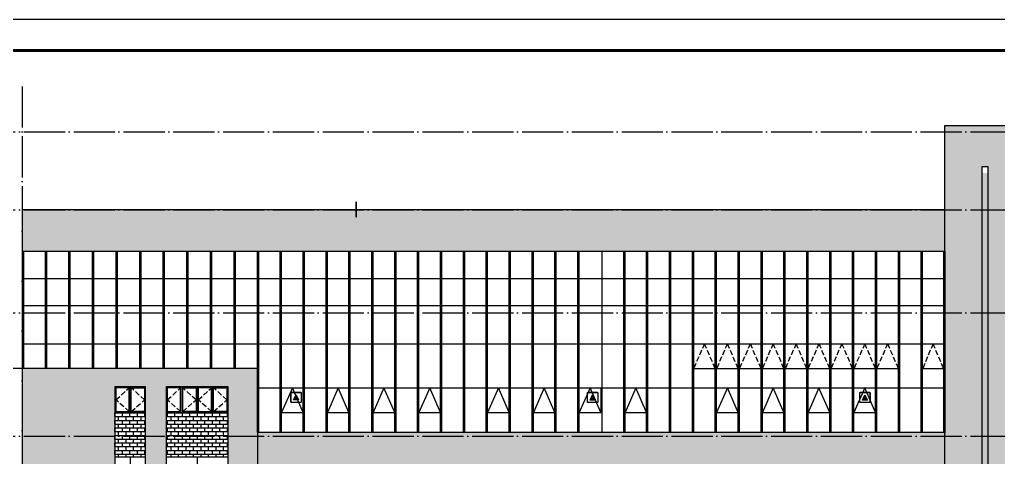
# Model space of a CAD drawing. Extents: x 6843040 to 15500510, y -6507076 to -4940511.
# Drawn here: x 7990571 to 8038121, y -5854442 to -5833171 of the extents above; entities that cross this region are included whole.
import ezdxf

# ---------------------------------------------------------------- set-up
doc = ezdxf.new("R2010")
doc.units = 0
doc.header["$LTSCALE"] = 1000
doc.header["$MEASUREMENT"] = 0
doc.linetypes.add('DASH', pattern=[0.35, 0.25, -0.1])
doc.linetypes.add('DOTE', pattern=[2.42, 2, -0.2, 0.02, -0.2])
for name, color, linetype in [('_0', 7, 'Continuous'), ('DIM_IDEN', 3, 'Continuous'), ('DOTE', 8, 'DOTE'), ('E_LINE_1', 1, 'Continuous'), ('E_LINE_2', 40, 'Continuous'), ('E_LINE_3', 7, 'Continuous'), ('E_LINE_5', 8, 'Continuous'), ('LT-dim 100', 253, 'Continuous'), ('LT-开启扇', 8, 'Continuous'), ('LT-玻璃', 4, 'Continuous'), ('PUB_HACTH', 8, 'Continuous'), ('PUB_TITLE', 4, 'Continuous'), ('WALL', 1, 'Continuous'), ('WINDOW', 4, 'Continuous')]:
    doc.layers.add(name, color=color, linetype=linetype)

# ---------------------------------------------------------------- blocks, each defined once
blk = doc.blocks.new('消防救援标志')
at = {"layer": 'WALL'}
blk.add_hatch(color=256, dxfattribs=at).paths.add_polyline_path([(13378845, 1069457.5), (13377845, 1069457.5), (13378345, 1070457.5)])
for points in [[(13377445, 1070957.5), (13379245, 1070957.5, -0.41421356), (13379345, 1070857.5), (13379345, 1069057.5, -0.41421356), (13379245, 1068957.5), (13377445, 1068957.5, -0.41421356), (13377345, 1069057.5), (13377345, 1070857.5, -0.41421356)], [(13377445, 1070932.5), (13379245, 1070932.5, -0.41421356), (13379320, 1070857.5), (13379320, 1069057.5, -0.41421356), (13379245, 1068982.5), (13377445, 1068982.5, -0.41421356), (13377370, 1069057.5), (13377370, 1070857.5, -0.41421356)]]:
    blk.add_lwpolyline(points, format="xyb", close=True)
blk.add_lwpolyline([(13378845, 1069457.5), (13377845, 1069457.5), (13378345, 1070457.5)], close=True, dxfattribs=at)
blk = doc.blocks.new('幕墙mq4-1')
at = {"layer": 'LT-开启扇', "ltscale": 1000}
for points in [[(8023319, -5850117), (8024366, -5850117)], [(8024431, -5850117), (8025478, -5850117)], [(8025543, -5850117), (8026591, -5850117)], [(8026656, -5850117), (8027703, -5850117)], [(8027768, -5850117), (8028815, -5850117)], [(8028880, -5850117), (8029927, -5850117)], [(8029992, -5850117), (8031040, -5850117)], [(8031105, -5850117), (8032152, -5850117)], [(8032217, -5850117), (8033264, -5850117)], [(8034441, -5850117), (8035456, -5850117)]]:
    blk.add_lwpolyline(points, dxfattribs=at)
at = {"layer": 'LT-玻璃', "ltscale": 1000}
for p, q in [((7990696, -5844417), (8035521, -5844417)), ((7990696, -5844417), (7990696, -5850117)), ((7990761, -5844417), (7990761, -5850117)), ((7991809, -5844417), (7991809, -5850117)), ((7991874, -5844417), (7991874, -5850117)), ((7992955, -5844417), (7992955, -5850117)), ((7993020, -5844417), (7993020, -5850117)), ((7994101, -5844417), (7994101, -5850117)), ((7994166, -5844417), (7994166, -5850117)), ((7995247, -5844417), (7995247, -5850117)), ((7995312, -5844417), (7995312, -5850117)), ((7996392, -5844417), (7996392, -5850117)), ((7996457, -5844417), (7996457, -5850117)), ((7997538, -5844417), (7997538, -5850117)), ((7997603, -5844417), (7997603, -5850117)), ((7998684, -5844417), (7998684, -5850117)), ((7998749, -5844417), (7998749, -5850117)), ((7999830, -5844417), (7999830, -5850117)), ((7999895, -5844417), (7999895, -5850117)), ((8000975, -5844417), (8000975, -5850117)), ((8001040, -5844417), (8001040, -5850117)), ((8002121, -5853217), (8002121, -5844417)), ((8002186, -5853217), (8002186, -5844417)), ((8003233, -5853217), (8003233, -5844417)), ((8003298, -5853217), (8003298, -5844417)), ((8004346, -5853217), (8004346, -5844417)), ((8004411, -5853217), (8004411, -5844417)), ((8005458, -5853217), (8005458, -5844417)), ((8005523, -5853217), (8005523, -5844417)), ((8006570, -5853217), (8006570, -5844417)), ((8006635, -5853217), (8006635, -5844417)), ((8007682, -5853217), (8007682, -5844417)), ((8007747, -5853217), (8007747, -5844417)), ((8008795, -5853217), (8008795, -5844417)), ((8008860, -5853217), (8008860, -5844417)), ((8009907, -5853217), (8009907, -5844417)), ((8009972, -5853217), (8009972, -5844417)), ((8011019, -5853217), (8011019, -5844417)), ((8011084, -5853217), (8011084, -5844417)), ((8012131, -5853217), (8012131, -5844417)), ((8012196, -5853217), (8012196, -5844417)), ((8013244, -5853217), (8013244, -5844417)), ((8013309, -5853217), (8013309, -5844417)), ((8014356, -5853217), (8014356, -5844417)), ((8014421, -5853217), (8014421, -5844417)), ((8015468, -5853217), (8015468, -5844417)), ((8015533, -5853217), (8015533, -5844417)), ((8016580, -5853217), (8016580, -5844417)), ((8016645, -5853217), (8016645, -5844417)), ((8017693, -5853217), (8017693, -5844417)), ((8017758, -5853217), (8017758, -5844417)), ((8018870, -5853217), (8018870, -5844417)), ((8019917, -5853217), (8019917, -5844417)), ((8019982, -5853217), (8019982, -5844417)), ((8021029, -5853217), (8021029, -5844417)), ((8021094, -5853217), (8021094, -5844417)), ((8022142, -5853217), (8022142, -5844417)), ((8022207, -5853217), (8022207, -5844417)), ((8023254, -5853217), (8023254, -5844417)), ((8023319, -5853217), (8023319, -5844417)), ((8024366, -5853217), (8024366, -5844417)), ((8024431, -5853217), (8024431, -5844417)), ((8025478, -5853217), (8025478, -5844417)), ((8025543, -5853217), (8025543, -5844417)), ((8026591, -5853217), (8026591, -5844417)), ((8026656, -5853217), (8026656, -5844417)), ((8027703, -5853217), (8027703, -5844417)), ((8027768, -5853217), (8027768, -5844417)), ((8028815, -5853217), (8028815, -5844417)), ((8028880, -5853217), (8028880, -5844417)), ((8029927, -5853217), (8029927, -5844417)), ((8029992, -5853217), (8029992, -5844417)), ((8031040, -5853217), (8031040, -5844417)), ((8031105, -5853217), (8031105, -5844417)), ((8032152, -5853217), (8032152, -5844417)), ((8032217, -5853217), (8032217, -5844417)), ((8033264, -5853217), (8033264, -5844417)), ((8033329, -5853217), (8033329, -5844417)), ((8034376, -5853217), (8034376, -5844417)), ((8034441, -5853217), (8034441, -5844417)), ((8035456, -5844417), (8035456, -5853217)), ((8035521, -5844417), (8035521, -5853217)), ((7990696, -5845742), (8035521, -5845742)), ((7990696, -5847067), (8035521, -5847067)), ((7990696, -5848917), (8035521, -5848917)), ((8002121, -5850117), (7968671, -5850117)), ((8002121, -5851067), (8035521, -5851067)), ((8002121, -5853217), (8035521, -5853217))]:
    blk.add_line(p, q, dxfattribs=at)
at = {"layer": 'WINDOW', "color": 8, "linetype": 'DASH'}
for points in [[(8024366, -5848917), (8024366, -5850117), (8023842, -5848917), (8023319, -5850117), (8023319, -5848917)], [(8025478, -5848917), (8025478, -5850117), (8024955, -5848917), (8024431, -5850117), (8024431, -5848917)], [(8026591, -5848917), (8026591, -5850117), (8026067, -5848917), (8025543, -5850117), (8025543, -5848917)], [(8027703, -5848917), (8027703, -5850117), (8027179, -5848917), (8026656, -5850117), (8026656, -5848917)], [(8028815, -5848917), (8028815, -5850117), (8028291, -5848917), (8027768, -5850117), (8027768, -5848917)], [(8029927, -5848917), (8029927, -5850117), (8029404, -5848917), (8028880, -5850117), (8028880, -5848917)], [(8031040, -5848917), (8031040, -5850117), (8030516, -5848917), (8029992, -5850117), (8029992, -5848917)], [(8032152, -5848917), (8032152, -5850117), (8031628, -5848917), (8031105, -5850117), (8031105, -5848917)], [(8033264, -5848917), (8033264, -5850117), (8032740, -5848917), (8032217, -5850117), (8032217, -5848917)], [(8035456, -5848917), (8035456, -5850117), (8034949, -5848917), (8034441, -5850117), (8034441, -5848917)]]:
    blk.add_lwpolyline(points, close=True, dxfattribs=at)
blk = doc.blocks.new('幕墙窗开启1')
at = {"layer": 'E_LINE_5', "linetype": 'DASH', "ltscale": 1000}
for points in [[(-5001299, 51807), (-5001299, 50607), (-5001823, 51807), (-5002347, 50607), (-5002347, 51807)], [(-4999075, 51807), (-4999075, 50607), (-4999598, 51807), (-5000122, 50607), (-5000122, 51807)], [(-4996850, 51807), (-4996850, 50607), (-4997374, 51807), (-4997898, 50607), (-4997898, 51807)], [(-4994626, 51807), (-4994626, 50607), (-4995149, 51807), (-4995673, 50607), (-4995673, 51807)], [(-4991289, 51807), (-4991289, 50607), (-4991813, 51807), (-4992336, 50607), (-4992336, 51807)], [(-4989065, 51807), (-4989065, 50607), (-4989588, 51807), (-4990112, 50607), (-4990112, 51807)], [(-4986840, 51807), (-4986840, 50607), (-4987364, 51807), (-4987887, 50607), (-4987887, 51807)], [(-4984616, 51807), (-4984616, 50607), (-4985139, 51807), (-4985663, 50607), (-4985663, 51807)], [(-4980167, 51807), (-4980167, 50607), (-4980690, 51807), (-4981214, 50607), (-4981214, 51807)], [(-4977942, 51807), (-4977942, 50607), (-4978466, 51807), (-4978989, 50607), (-4978989, 51807)], [(-4975718, 51807), (-4975718, 50607), (-4976241, 51807), (-4976765, 50607), (-4976765, 51807)], [(-4973493, 51807), (-4973493, 50607), (-4974017, 51807), (-4974540, 50607), (-4974540, 51807)]]:
    blk.add_lwpolyline(points, close=True, dxfattribs=at)
for points in [[(-5002347, 50607), (-5001299, 50607)], [(-5000122, 50607), (-4999075, 50607)], [(-4997898, 50607), (-4996850, 50607)], [(-4995673, 50607), (-4994626, 50607)], [(-4992336, 50607), (-4991289, 50607)], [(-4990112, 50607), (-4989065, 50607)], [(-4987887, 50607), (-4986840, 50607)], [(-4985663, 50607), (-4984616, 50607)], [(-4981214, 50607), (-4980167, 50607)], [(-4978989, 50607), (-4977942, 50607)], [(-4976765, 50607), (-4975718, 50607)], [(-4974540, 50607), (-4973493, 50607)]]:
    blk.add_lwpolyline(points, dxfattribs=at)

msp = doc.modelspace()

# ---------------------------------------------------------------- hatches: boundary and pattern name
at = {"layer": 'PUB_HACTH'}
h = msp.add_hatch(dxfattribs=at)
h.set_pattern_fill('粉刷', color=256, scale=150, angle=45)
h.set_pattern_definition([(82.5, (121057.07, 217189), (-422.103955, 395.378137), [0, -456, 0, -510, 0, -487.5]), (52.5, (121057.1, 217189), (-223.241253, 974.09392), [0, -246, 0, -411, 0, -157.5]), (12.5, (120796.15, 216928.1), (659.408782, 661.809715), [0, -150, 0, -540, 0, -705]), (2.5, (120796.15, 216928.1), (451.51265, 823.878855), [0, -75, 0, -354, 0, -405])])
h.paths.add_polyline_path([(8055821.1, -5838317.4), (8035521.1, -5838317.4), (8035521.1, -5889567.4), (8037321.1, -5889567.4), (8037321.1, -5840317.4), (8037621.1, -5840317.4), (8037621.1, -5889567.4), (8038621.1, -5889567.4), (8038621.1, -5840317.4), (8038921.1, -5840317.4), (8038921.1, -5889567.4), (8039921.1, -5889567.4), (8039921.1, -5840317.4), (8040221.1, -5840317.4), (8040221.1, -5889567.4), (8042021.1, -5889567.4), (8042021.1, -5882537.4), (8041021.1, -5882537.4), (8041021.1, -5882417.4), (8042021.1, -5882417.4), (8042021.1, -5840317.4), (8050021.1, -5840317.4), (8050021.1, -5882417.4), (8051021.1, -5882417.4), (8051021.1, -5882537.4), (8050021.1, -5882537.4), (8050021.1, -5889567.4), (8055821.1, -5889567.4)])
h.paths.add_polyline_path([(8035521.1, -5854917.4), (8035521.1, -5853217.4), (8002121.1, -5853217.4), (8002121.1, -5854917.4)])
h = msp.add_hatch(dxfattribs=at)
h.set_pattern_fill('AR-B816', color=256, scale=150)
h.set_pattern_definition([(0, (332673.68, 234839), (0, 181.9656), []), (90, (332673.68, 234839), (-181.9656, 181.9656), [181.9656, -181.9656])])
h.paths.add_polyline_path([(8037321.1, -5840617.4), (8037321.1, -5889567.4), (8037621.1, -5889567.4), (8037621.1, -5840617.4)])
h = msp.add_hatch(dxfattribs=at)
h.set_pattern_fill('粉刷', color=256, scale=150, angle=45)
h.set_pattern_definition([(82.5, (121057.07, 217989), (-422.103955, 395.378137), [0, -456, 0, -510, 0, -487.5]), (52.5, (121057.1, 217989), (-223.241253, 974.09392), [0, -246, 0, -411, 0, -157.5]), (12.5, (120796.15, 217728.1), (659.408782, 661.809715), [0, -150, 0, -540, 0, -705]), (2.5, (120796.15, 217728.1), (451.51265, 823.878855), [0, -75, 0, -354, 0, -405])])
h.paths.add_polyline_path([(7990696.1, -5842417.4), (7990696.1, -5844417.4), (7990756.1, -5844417.4), (8035521.1, -5844417.4), (8035521.1, -5842417.4)])
h = msp.add_hatch(dxfattribs=at)
h.set_pattern_fill('粉刷', color=256, scale=150, angle=45)
h.set_pattern_definition([(82.5, (0, 0), (-422.103955, 395.378137), [0, -456, 0, -510, 0, -487.5]), (52.5, (0, 0), (-223.241253, 974.09392), [0, -246, 0, -411, 0, -157.5]), (12.5, (-260.9, -260.9), (659.408782, 661.809715), [0, -150, 0, -540, 0, -705]), (2.5, (-260.9, -260.9), (451.51265, 823.878855), [0, -75, 0, -354, 0, -405])])
h.paths.add_polyline_path([(7995196.1, -5851017.3), (7996696.1, -5851017.3), (7996696.1, -5886417.4), (7997121.1, -5886417.4), (7997696.1, -5886417.4), (7997696.1, -5851017.3), (8000696.1, -5851017.3), (8000696.1, -5886417.4), (8002121.1, -5886417.4), (8002121.1, -5850117.4), (7990696.1, -5850117.4), (7990696.1, -5889567.4), (7995196.1, -5889567.4)])
h.paths.add_polyline_path([(8002121.1, -5889567.4), (8002121.1, -5886537.4), (8001121.1, -5886537.4), (8000696.1, -5886537.4), (8000696.1, -5889567.4)], flags=17)
h.paths.add_polyline_path([(7997696.1, -5886537.4), (7996696.1, -5886537.4), (7996696.1, -5889567.4), (7997696.1, -5889567.4)], flags=17)
h.paths.add_polyline_path([(8002121.1, -5889567.4), (8035521.1, -5889567.4), (8035521.1, -5878917.4), (8031371.1, -5878917.4), (8031371.1, -5882267.4), (8025371.1, -5882267.4), (8025371.1, -5878917.4), (8021859.9, -5878917.4), (8021859.9, -5882267.4), (8018859.9, -5882267.4), (8015859.9, -5882267.4), (8012859.9, -5882267.4), (8012859.9, -5878917.4), (8009771.1, -5878917.4), (8009771.1, -5882267.4), (8003771.1, -5882267.4), (8003771.1, -5878917.4), (8002121.1, -5878917.4), (8002121.1, -5884297.4), (8006099, -5884297.4), (8005649, -5883847.4), (8006549, -5883847.4), (8006099, -5884297.4), (8011170.5, -5884297.4), (8011170.5, -5884417.4), (8002121.1, -5884417.4)])
h.paths.add_polyline_path([(8003771.1, -5884917.4), (8009771.1, -5884917.4), (8009771.1, -5889417.4), (8003771.1, -5889417.4)], flags=16)
h.paths.add_polyline_path([(8003821.1, -5884967.4), (8009721.1, -5884967.4), (8009721.1, -5889367.4), (8003821.1, -5889367.4)], flags=0)
h.paths.add_polyline_path([(8012859.9, -5884917.4), (8015859.9, -5884917.4), (8018859.9, -5884917.4), (8021859.9, -5884917.4), (8021859.9, -5888267.4), (8018859.9, -5888267.4), (8015859.9, -5888267.4), (8012859.9, -5888267.4)], flags=16)
h.paths.add_polyline_path([(8014359.9, -5886767.4), (8014359.9, -5885842.4), (8015859.9, -5885842.4), (8018859.9, -5885842.4), (8020359.9, -5885842.4), (8020359.9, -5886767.4), (8021109.9, -5886767.4), (8021109.9, -5888217.4), (8020409.9, -5888217.4), (8020409.9, -5886817.4), (8021109.9, -5886817.4), (8021109.9, -5886767.4), (8019609.9, -5886767.4), (8019609.9, -5888217.4), (8018909.9, -5888217.4), (8018909.9, -5886817.4), (8019609.9, -5886817.4), (8019609.9, -5886767.4), (8018859.9, -5886767.4), (8018109.9, -5886767.4), (8018109.9, -5888217.4), (8017409.9, -5888217.4), (8017409.9, -5886817.4), (8018109.9, -5886817.4), (8018109.9, -5886767.4), (8016609.9, -5886767.4), (8016609.9, -5888217.4), (8015909.9, -5888217.4), (8015909.9, -5886817.4), (8016609.9, -5886817.4), (8016609.9, -5886767.4), (8015859.9, -5886767.4), (8015109.9, -5886767.4), (8015109.9, -5888217.4), (8014409.9, -5888217.4), (8014409.9, -5886817.4), (8015109.9, -5886817.4), (8015109.9, -5886767.4), (8013609.9, -5886767.4), (8013609.9, -5888217.4), (8012909.9, -5888217.4), (8012909.9, -5886817.4), (8013609.9, -5886817.4), (8013609.9, -5886767.4)], flags=0)
h.paths.add_polyline_path([(8012909.9, -5886717.4), (8012909.9, -5885892.4), (8014309.9, -5885892.4), (8014309.9, -5886717.4)], flags=0)
h.paths.add_polyline_path([(8012909.9, -5885792.4), (8012909.9, -5884967.4), (8014309.9, -5884967.4), (8014309.9, -5885792.4)], flags=0)
h.paths.add_polyline_path([(8013659.9, -5886817.4), (8014309.9, -5886817.4), (8014309.9, -5888217.4), (8013659.9, -5888217.4)], flags=0)
h.paths.add_polyline_path([(8014409.9, -5886717.4), (8014409.9, -5885892.4), (8015809.9, -5885892.4), (8015809.9, -5886717.4)], flags=0)
h.paths.add_polyline_path([(8014409.9, -5885792.4), (8014409.9, -5884967.4), (8015809.9, -5884967.4), (8015809.9, -5885792.4)], flags=0)
h.paths.add_polyline_path([(8015159.9, -5886817.4), (8015809.9, -5886817.4), (8015809.9, -5888217.4), (8015159.9, -5888217.4)], flags=0)
h.paths.add_polyline_path([(8015909.9, -5886717.4), (8015909.9, -5885892.4), (8017309.9, -5885892.4), (8017309.9, -5886717.4)], flags=0)
h.paths.add_polyline_path([(8015909.9, -5885792.4), (8015909.9, -5884967.4), (8017309.9, -5884967.4), (8017309.9, -5885792.4)], flags=0)
h.paths.add_polyline_path([(8016659.9, -5886817.4), (8017309.9, -5886817.4), (8017309.9, -5888217.4), (8016659.9, -5888217.4)], flags=0)
h.paths.add_polyline_path([(8017409.9, -5886717.4), (8017409.9, -5885892.4), (8018809.9, -5885892.4), (8018809.9, -5886717.4)], flags=0)
h.paths.add_polyline_path([(8017409.9, -5885792.4), (8017409.9, -5884967.4), (8018809.9, -5884967.4), (8018809.9, -5885792.4)], flags=0)
h.paths.add_polyline_path([(8018159.9, -5886817.4), (8018809.9, -5886817.4), (8018809.9, -5888217.4), (8018159.9, -5888217.4)], flags=0)
h.paths.add_polyline_path([(8018909.9, -5886717.4), (8018909.9, -5885892.4), (8020309.9, -5885892.4), (8020309.9, -5886717.4)], flags=0)
h.paths.add_polyline_path([(8018909.9, -5885792.4), (8018909.9, -5884967.4), (8020309.9, -5884967.4), (8020309.9, -5885792.4)], flags=0)
h.paths.add_polyline_path([(8019659.9, -5886817.4), (8020309.9, -5886817.4), (8020309.9, -5888217.4), (8019659.9, -5888217.4)], flags=0)
h.paths.add_polyline_path([(8020409.9, -5886717.4), (8020409.9, -5885892.4), (8021809.9, -5885892.4), (8021809.9, -5886717.4)], flags=0)
h.paths.add_polyline_path([(8020409.9, -5885792.4), (8020409.9, -5884967.4), (8021809.9, -5884967.4), (8021809.9, -5885792.4)], flags=0)
h.paths.add_polyline_path([(8021159.9, -5886817.4), (8021809.9, -5886817.4), (8021809.9, -5888217.4), (8021159.9, -5888217.4)], flags=0)
h.paths.add_polyline_path([(8024371.1, -5884417.4), (8024371.1, -5884297.4), (8027699, -5884297.4), (8027249, -5883847.4), (8028149, -5883847.4), (8027699, -5884297.4), (8032370.5, -5884297.4), (8032370.5, -5884417.4)], flags=16)
h.paths.add_polyline_path([(8025371.1, -5884917.4), (8031371.1, -5884917.4), (8031371.1, -5889417.4), (8025371.1, -5889417.4)], flags=16)
h.paths.add_polyline_path([(8025421.1, -5884967.4), (8031321.1, -5884967.4), (8031321.1, -5889367.4), (8025421.1, -5889367.4)], flags=0)
edge = h.paths.add_edge_path(flags=17)
edge.add_line((7997618.6, -5888020.2), (7998299.5, -5888020.2))
edge.add_line((7998299.5, -5888020.2), (7998299.5, -5887757.7))
edge.add_line((7998299.5, -5887757.7), (7997618.6, -5887757.7))
edge.add_line((7997618.6, -5887757.7), (7997618.6, -5888020.2))
edge.add_line((7998285.5, -5887910.9), (7998374.4, -5887910.9))
edge.add_line((7998374.4, -5887910.9), (7998374.4, -5887779.6))
edge.add_line((7998374.4, -5887779.6), (7998285.5, -5887779.6))
edge.add_line((7998285.5, -5887779.6), (7998285.5, -5887910.9))
h = msp.add_hatch(dxfattribs=at)
h.set_pattern_fill('AR-B816', color=256, scale=150)
h.set_pattern_definition([(0, (124280.42, 223189), (0, 181.9656), []), (90, (124280.42, 223189), (-181.9656, 181.9656), [181.9656, -181.9656])])
h.paths.add_polyline_path([(7996696.1, -5854417.4), (7995196.1, -5854417.4), (7995196.1, -5852267.4), (7996696.1, -5852267.4)])
h = msp.add_hatch(dxfattribs=at)
h.set_pattern_fill('AR-B816', color=256, scale=150)
h.set_pattern_definition([(0, (120280.42, 223189), (0, 181.9656), []), (90, (120280.42, 223189), (-181.9656, 181.9656), [181.9656, -181.9656])])
h.paths.add_polyline_path([(8000696.1, -5854417.4), (7997696.1, -5854417.4), (7997696.1, -5852267.4), (8000696.1, -5852267.4)])

# ---------------------------------------------------------------- linework, layer by layer
for points in [[(7996696.1, -5852267.4), (7995196.1, -5852267.4)], [(8000696.1, -5852267.4), (7999196.1, -5852267.4)]]:
    msp.add_lwpolyline(points)
at = {"layer": 'DIM_IDEN', "const_width": 75}
msp.add_lwpolyline([(8006926.7, -5842775), (8006926.7, -5842025)], dxfattribs=at)
at = {"layer": 'DOTE'}
for p, q in [((7990696.1, -5836417.4), (7990696.1, -5891367.3)), ((7920600, -5838617.4), (8063268.1, -5838617.4)), ((7920600, -5842417.4), (8063268.1, -5842417.4)), ((7920600, -5847417.4), (8063268.1, -5847417.4)), ((7920600, -5853417.4), (8063268.1, -5853417.4))]:
    msp.add_line(p, q, dxfattribs=at)
at = {"layer": 'E_LINE_1'}
for points in [[(7990696.1, -5850117.4), (7990696.1, -5889717.4)], [(8002121.1, -5850117.4), (7990696.1, -5850117.4)], [(8002121.1, -5850117.4), (8002121.1, -5889567.4)]]:
    msp.add_lwpolyline(points, dxfattribs=at)
at = {"layer": 'E_LINE_2'}
msp.add_line((8035521.1, -5848917.4), (8035521.1, -5853267.4), dxfattribs=at)
msp.add_lwpolyline([(8035521.1, -5853417.4), (8035521.1, -5848917.4)], dxfattribs=at)
at = {"layer": 'E_LINE_3'}
msp.add_line((7990696.1, -5844417.4), (8035521.1, -5844417.4), dxfattribs=at)
for points in [[(8035521.1, -5889567.4), (8035521.1, -5838317.4), (8055821.1, -5838317.4), (8055821.1, -5889567.4)], [(8037621.1, -5889567.4), (8037621.1, -5840317.4), (8037321.1, -5840317.4), (8037321.1, -5889567.4)], [(8035521.1, -5842417.4), (7990696.1, -5842417.4)], [(7990696.1, -5842417.4), (7990696.1, -5844417.4)], [(8000696.1, -5886417.4), (8000696.1, -5851017.3), (7997696.1, -5851017.3), (7997696.1, -5886417.4)], [(8002121.1, -5853217.4), (8035521.1, -5853217.4)]]:
    msp.add_lwpolyline(points, dxfattribs=at)
msp.add_lwpolyline([(7995196.1, -5889567.4), (7996696.1, -5889567.4), (7996696.1, -5851017.3), (7995196.1, -5851017.3)], close=True, dxfattribs=at)
at = {"layer": 'PUB_TITLE'}
msp.add_lwpolyline([(7906927.5, -5959320.5), (8085277.5, -5959320.5), (8085277.5, -5833170.5), (7906927.5, -5833170.5)], close=True, dxfattribs=at)
at = {"layer": 'PUB_TITLE', "const_width": 150}
msp.add_lwpolyline([(7910677.5, -5957820.5), (8083777.5, -5957820.5), (8083777.5, -5834670.5), (7910677.5, -5834670.5)], close=True, dxfattribs=at)
at = {"layer": 'WINDOW'}
for points in [[(7995196.1, -5851017.3), (7996696.1, -5851017.3)], [(7995946.1, -5851017.3), (7995946.1, -5852267.4)], [(7997696.1, -5851017.3), (8000696.1, -5851017.3)], [(7998446.1, -5851017.3), (7998446.1, -5852267.4)], [(7999196.1, -5851017.3), (7999196.1, -5852267.4)], [(7999946.1, -5851017.3), (7999946.1, -5852267.4)], [(7997696.1, -5852267.4), (8000696.1, -5852267.4)], [(7995196.1, -5854417.4), (7996696.1, -5854417.4)], [(7995946.1, -5854417.4), (7995946.1, -5855667.5)], [(7997696.1, -5854417.4), (8000696.1, -5854417.4)], [(7999196.1, -5854417.3), (7999196.1, -5855667.4)]]:
    msp.add_lwpolyline(points, dxfattribs=at)
for points in [[(7995896.1, -5851067.3), (7995246.1, -5851067.3), (7995246.1, -5852217.4), (7995896.1, -5852217.4)], [(7995996.1, -5851067.3), (7996646.1, -5851067.3), (7996646.1, -5852217.4), (7995996.1, -5852217.4)], [(7998396.1, -5851067.3), (7997746.1, -5851067.3), (7997746.1, -5852217.4), (7998396.1, -5852217.4)], [(7998496.1, -5851067.3), (7999146.1, -5851067.3), (7999146.1, -5852217.4), (7998496.1, -5852217.4)], [(7999896.1, -5851067.3), (7999246.1, -5851067.3), (7999246.1, -5852217.4), (7999896.1, -5852217.4)], [(7999996.1, -5851067.3), (8000646.1, -5851067.3), (8000646.1, -5852217.4), (7999996.1, -5852217.4)]]:
    msp.add_lwpolyline(points, close=True, dxfattribs=at)
at = {"layer": 'WINDOW', "color": 8, "linetype": 'DASH'}
for points in [[(7995896.1, -5852217.4), (7995246.1, -5851642.4), (7995896.1, -5851067.3)], [(7995996.1, -5852217.4), (7996646.1, -5851642.4), (7995996.1, -5851067.3)], [(7998396.1, -5852217.4), (7997746.1, -5851642.4), (7998396.1, -5851067.3)], [(7998496.1, -5852217.4), (7999146.1, -5851642.4), (7998496.1, -5851067.3)], [(7999896.1, -5852217.4), (7999246.1, -5851642.4), (7999896.1, -5851067.3)], [(7999996.1, -5852217.4), (8000646.1, -5851642.4), (7999996.1, -5851067.3)]]:
    msp.add_lwpolyline(points, dxfattribs=at)

# ---------------------------------------------------------------- block references
at = {"xscale": 0.25, "yscale": 0.25, "zscale": 0.25}
for p in [(4659415.8, -6119014), (4673823.7, -6119018.8), (4687049.8, -6119018.8)]:
    msp.add_blockref('消防救援标志', p, dxfattribs=at)
at = {"layer": '_0'}
msp.add_blockref('幕墙窗开启1', (13005645, -5902874.1), dxfattribs=at)
at = {"layer": 'LT-dim 100'}
msp.add_blockref('幕墙mq4-1', (0, 0), dxfattribs=at)

doc.saveas('drawing.dxf')
